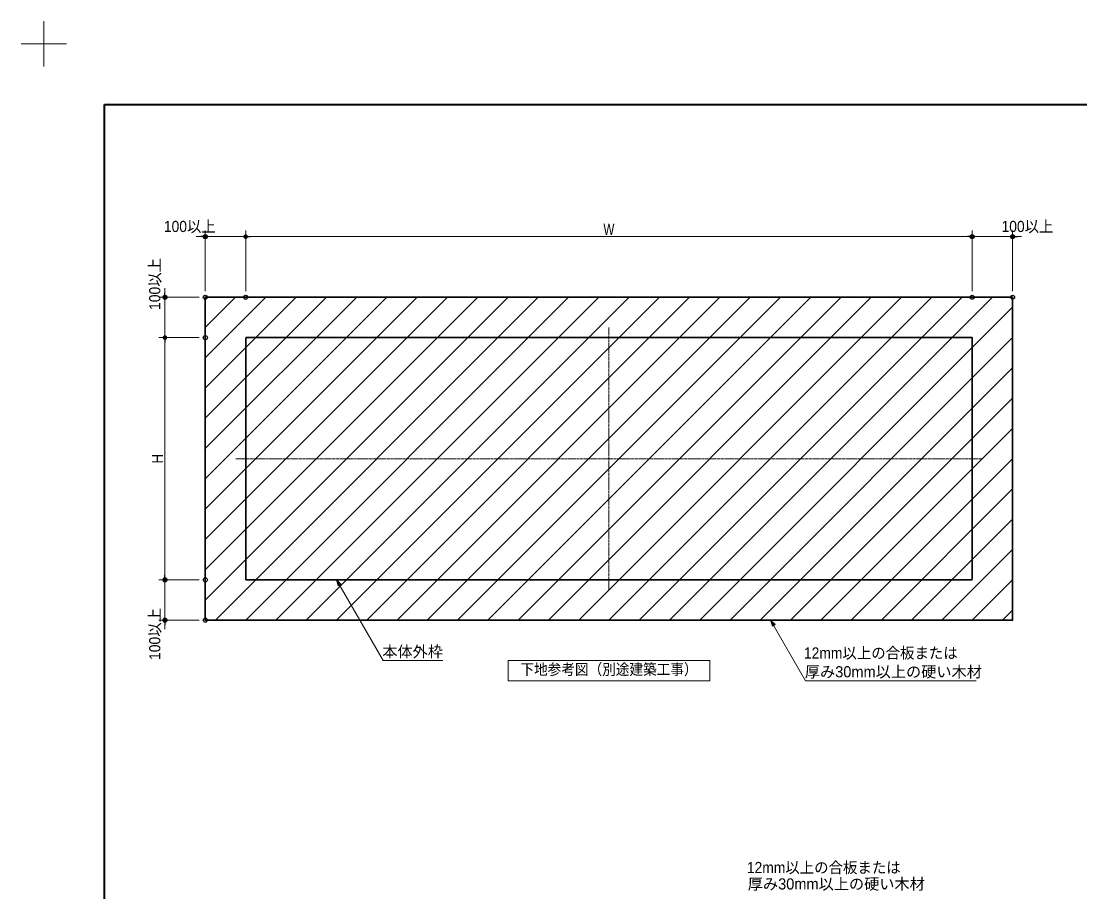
# Model space of a CAD drawing. Units: millimetres, scale not verified. Extents: x -4547 to 4547, y -2284 to 2284.
# Drawn here: x -4547 to -1924, y 127 to 2284 of the extents above; entities that cross this region are included whole.
import ezdxf
from ezdxf.enums import TextEntityAlignment as Align

# ---------------------------------------------------------------- set-up
doc = ezdxf.new("R2010")
doc.units = ezdxf.units.MM
doc.header["$LTSCALE"] = 20
doc.header["$PDMODE"] = 32
doc.header["$PDSIZE"] = 10
doc.linetypes.add('USER3', pattern=[9.172222, 5.997222, -1.058333, 1.058333, -1.058333])
doc.linetypes.add('USER4', pattern=[1.7, 1, -0.7])
for name, color, linetype, lineweight in [('0-0_1図面枠', 7, 'Continuous', 20), ('0-1_3一般', 7, 'Continuous', 15), ('0-2_2寸法-2', 7, 'Continuous', 15), ('0-3_0', 7, 'Continuous', 25), ('0-5_2寸法-1', 7, 'Continuous', 15), ('0-6_2寸法-3', 7, 'Continuous', 15)]:
    doc.layers.add(name, color=color, linetype=linetype, lineweight=lineweight)
doc.layers.add('0-4_Defpoints', color=7, linetype='Continuous')
doc.styles.add('ＭＳ Ｐゴシック', font='')
doc.styles.get('ＭＳ Ｐゴシック').set_extended_font_data('MS PGothic')

# ---------------------------------------------------------------- blocks, each defined once
blk = doc.blocks.new('グループ-69')
at = {"layer": '0-1_3一般', "linetype": 'USER3'}
for p, q in [((-35000, 17500), (-35000, 30500)), ((-16500, 24000), (-53500, 24000))]:
    blk.add_line(p, q, dxfattribs=at)
at = {"layer": '0-1_3一般', "linetype": 'USER4', "lineweight": 30}
blk.add_lwpolyline([(-53000, 30000), (-17000, 30000), (-17000, 18000), (-53000, 18000)], close=True, dxfattribs=at)
blk = doc.blocks.new('_Dot')
at = {"layer": '0-3_0'}
blk.add_line((-10, 0), (-20, 0), dxfattribs=at)
for points in [[(0, 0), (-10, 0), (-9.92, 1.25)], [(0, 0), (-9.92, -1.25), (-10, 0)], [(0, 0), (-9.92, 1.25), (-9.69, 2.49)], [(0, 0), (-9.69, -2.49), (-9.92, -1.25)], [(0, 0), (-9.69, 2.49), (-9.3, 3.68)], [(0, 0), (-9.3, -3.68), (-9.69, -2.49)], [(0, 0), (-9.3, 3.68), (-8.76, 4.82)], [(0, 0), (-8.76, -4.82), (-9.3, -3.68)], [(0, 0), (-8.76, 4.82), (-8.09, 5.88)], [(0, 0), (-8.09, -5.88), (-8.76, -4.82)], [(0, 0), (-8.09, 5.88), (-7.29, 6.85)], [(0, 0), (-7.29, -6.85), (-8.09, -5.88)], [(0, 0), (-7.29, 6.85), (-6.37, 7.71)], [(0, 0), (-6.37, -7.71), (-7.29, -6.85)], [(0, 0), (-6.37, 7.71), (-5.36, 8.44)], [(0, 0), (-5.36, -8.44), (-6.37, -7.71)], [(0, 0), (-5.36, 8.44), (-4.26, 9.05)], [(0, 0), (-4.26, -9.05), (-5.36, -8.44)], [(0, 0), (-4.26, 9.05), (-3.09, 9.51)], [(0, 0), (-3.09, -9.51), (-4.26, -9.05)], [(0, 0), (-3.09, 9.51), (-1.87, 9.82)], [(0, 0), (-1.87, -9.82), (-3.09, -9.51)], [(0, 0), (-1.87, 9.82), (-0.63, 9.98)], [(0, 0), (-0.63, -9.98), (-1.87, -9.82)], [(0, 0), (-0.63, 9.98), (0.63, 9.98)], [(0, 0), (0.63, -9.98), (-0.63, -9.98)], [(0, 0), (0.63, 9.98), (1.87, 9.82)], [(0, 0), (1.87, 9.82), (3.09, 9.51)], [(0, 0), (3.09, 9.51), (4.26, 9.05)], [(0, 0), (4.26, 9.05), (5.36, 8.44)], [(0, 0), (5.36, 8.44), (6.37, 7.71)], [(0, 0), (6.37, 7.71), (7.29, 6.85)], [(0, 0), (7.29, 6.85), (8.09, 5.88)], [(0, 0), (8.09, 5.88), (8.76, 4.82)], [(0, 0), (8.76, 4.82), (9.3, 3.68)], [(0, 0), (9.3, 3.68), (9.69, 2.49)], [(0, 0), (9.69, 2.49), (9.92, 1.25)], [(0, 0), (9.92, 1.25), (10, 0)], [(0, 0), (1.87, -9.82), (0.63, -9.98)], [(0, 0), (3.09, -9.51), (1.87, -9.82)], [(0, 0), (4.26, -9.05), (3.09, -9.51)], [(0, 0), (5.36, -8.44), (4.26, -9.05)], [(0, 0), (6.37, -7.71), (5.36, -8.44)], [(0, 0), (7.29, -6.85), (6.37, -7.71)], [(0, 0), (8.09, -5.88), (7.29, -6.85)], [(0, 0), (8.76, -4.82), (8.09, -5.88)], [(0, 0), (9.3, -3.68), (8.76, -4.82)], [(0, 0), (9.69, -2.49), (9.3, -3.68)], [(0, 0), (9.92, -1.25), (9.69, -2.49)], [(0, 0), (10, 0), (9.92, -1.25)]]:
    blk.add_solid(points, dxfattribs=at)
blk = doc.blocks.new('グループ')
at = {"layer": '0-0_1図面枠', "lineweight": 15}
for p, q in [((-63000, 43425), (-63000, 45675)), ((-64125, 44550), (-61875, 44550))]:
    blk.add_line(p, q, dxfattribs=at)
blk = doc.blocks.new('グループ-2')
at = {"layer": '0-0_1図面枠', "lineweight": 35}
blk.add_lwpolyline([(-60000, 41550), (60000, 41550), (60000, -41550), (-60000, -41550)], close=True, dxfattribs=at)

msp = doc.modelspace()

# ---------------------------------------------------------------- linework, layer by layer
at = {"layer": '0-1_3一般'}
for p, q in [((-4090.63, 1525), (-4015.63, 1600)), ((-4090.63, 1450), (-3940.63, 1600)), ((-4090.63, 1375), (-3865.63, 1600)), ((-4090.63, 1300), (-3790.63, 1600)), ((-4090.63, 1225), (-3715.63, 1600)), ((-4090.63, 1150), (-3640.63, 1600)), ((-4090.63, 1075), (-3565.63, 1600)), ((-4090.63, 1000), (-3490.63, 1600)), ((-4090.63, 925), (-3415.63, 1600)), ((-4090.63, 850), (-3340.63, 1600)), ((-4065.63, 800), (-3265.63, 1600)), ((-3990.63, 800), (-3190.63, 1600)), ((-3915.63, 800), (-3115.63, 1600)), ((-3840.63, 800), (-3040.63, 1600)), ((-3765.63, 800), (-2965.63, 1600)), ((-3690.63, 800), (-2890.63, 1600)), ((-3615.63, 800), (-2815.63, 1600)), ((-3540.63, 800), (-2740.63, 1600)), ((-3465.63, 800), (-2665.63, 1600)), ((-3390.63, 800), (-2590.63, 1600)), ((-3315.63, 800), (-2515.63, 1600)), ((-3240.63, 800), (-2440.63, 1600)), ((-3165.63, 800), (-2365.63, 1600)), ((-3090.63, 800), (-2290.63, 1600)), ((-3015.63, 800), (-2215.63, 1600)), ((-2940.63, 800), (-2140.63, 1600)), ((-2865.63, 800), (-2090.63, 1575)), ((-2790.63, 800), (-2090.63, 1500)), ((-2715.63, 800), (-2090.63, 1425)), ((-2640.63, 800), (-2090.63, 1350)), ((-2565.63, 800), (-2090.63, 1275)), ((-2490.63, 800), (-2090.63, 1200)), ((-2415.63, 800), (-2090.63, 1125)), ((-2340.63, 800), (-2090.63, 1050)), ((-2265.63, 800), (-2090.63, 975)), ((-2190.63, 800), (-2090.63, 900)), ((-2115.63, 800), (-2090.63, 825))]:
    msp.add_line(p, q, dxfattribs=at)
at = {"layer": '0-1_3一般', "lineweight": 30}
msp.add_lwpolyline([(-4090.63, 1600), (-2090.63, 1600), (-2090.63, 800), (-4090.63, 800)], close=True, dxfattribs=at)
at = {"layer": '0-2_2寸法-2'}
for p, q in [((-4090.63, 1615), (-4090.63, 1765)), ((-3990.63, 1615), (-3990.63, 1765)), ((-2190.63, 1615), (-2190.63, 1765)), ((-2090.63, 1615), (-2090.63, 1765)), ((-4101.88, 1750), (-4113.14, 1750)), ((-3990.63, 1750), (-4090.63, 1750)), ((-3979.37, 1750), (-3968.11, 1750)), ((-2201.88, 1750), (-2213.14, 1750)), ((-2190.63, 1750), (-2090.63, 1750)), ((-2079.37, 1750), (-2068.11, 1750)), ((-4105.63, 1600), (-4205.63, 1600)), ((-4190.63, 1611.26), (-4190.63, 1622.51)), ((-4190.63, 1500), (-4190.63, 1600)), ((-4105.63, 1500), (-4205.63, 1500)), ((-4190.63, 1488.74), (-4190.63, 1477.49)), ((-4190.63, 911.26), (-4190.63, 922.51)), ((-4105.63, 900), (-4205.63, 900)), ((-4190.63, 900), (-4190.63, 800)), ((-4105.63, 800), (-4205.63, 800)), ((-4190.63, 788.74), (-4190.63, 777.49))]:
    msp.add_line(p, q, dxfattribs=at)
at = {"layer": '0-4_Defpoints'}
for p in [(-4090.63, 1750), (-2190.63, 1750), (-2090.63, 1750), (-4190.63, 1600), (-4090.63, 1600), (-3990.63, 1600), (-2190.63, 1600), (-2190.63, 1600), (-2090.63, 1600), (-4090.63, 1500), (-4190.63, 900), (-4090.63, 900), (-4190.63, 800), (-4090.63, 800)]:
    msp.add_point(p, dxfattribs=at)
at = {"layer": '0-5_2寸法-1'}
for p, q in [((-3990.63, 1615), (-3990.63, 1765)), ((-2190.63, 1615), (-2190.63, 1765)), ((-3979.37, 1750), (-2201.88, 1750)), ((-4105.63, 1500), (-4205.63, 1500)), ((-4190.63, 1488.74), (-4190.63, 911.26)), ((-4105.63, 900), (-4205.63, 900))]:
    msp.add_line(p, q, dxfattribs=at)
at = {"layer": '0-6_2寸法-3'}
for points in [[(-3502.24, 700), (-3650.4, 700), (-3765.88, 900)], [(-2180.73, 650), (-2603.52, 650), (-2690.13, 800)]]:
    msp.add_lwpolyline(points, dxfattribs=at)
at = {"layer": '0-6_2寸法-3', "lineweight": 5}
for points in [[(-3761.53, 884.84), (-3765.88, 900), (-3754.53, 889.05)], [(-2685.78, 784.84), (-2690.13, 800), (-2678.78, 789.05)]]:
    msp.add_lwpolyline(points, close=True, dxfattribs=at)
at = {"layer": '0-6_2寸法-3'}
msp.add_lwpolyline([(-3340.63, 700), (-2840.63, 700), (-2840.63, 650), (-3340.63, 650)], close=True, dxfattribs=at)
for points in [[(-3761.53, 884.84), (-3754.53, 889.05), (-3765.88, 900)], [(-2685.78, 784.84), (-2678.78, 789.05), (-2690.13, 800)]]:
    msp.add_solid(points, dxfattribs=at)

# ---------------------------------------------------------------- block references
at = {"layer": '0-0_1図面枠', "xscale": 0.05, "yscale": 0.05}
msp.add_blockref('グループ-2', (-1340.63, 0), dxfattribs=at)
at = {"layer": '0-1_3一般', "xscale": 0.05, "yscale": 0.05}
msp.add_blockref('グループ-69', (-1340.63, 0), dxfattribs=at)
at = {"layer": '0-2_2寸法-2', "xscale": 0.5627563, "yscale": 0.5627563}
for p in [(-4090.63, 1750), (-2190.63, 1750)]:
    msp.add_blockref('_Dot', p, dxfattribs=at)
for p, rotation in [((-3990.63, 1750), 180), ((-2090.63, 1750), 180), ((-4190.63, 1600), 270), ((-4190.63, 1500), 90), ((-4190.63, 900), 270), ((-4190.63, 800), 90)]:
    msp.add_blockref('_Dot', p, dxfattribs=dict(at, rotation=rotation))
at = {"layer": '0-4_Defpoints', "xscale": 0.05, "yscale": 0.05}
msp.add_blockref('グループ', (-1340.63, 0), dxfattribs=at)
at = {"layer": '0-5_2寸法-1', "xscale": 0.5627563, "yscale": 0.5627563}
for p, rotation in [((-3990.63, 1750), 180), ((-4190.63, 1500), 90), ((-4190.63, 900), 270)]:
    msp.add_blockref('_Dot', p, dxfattribs=dict(at, rotation=rotation))
msp.add_blockref('_Dot', (-2190.63, 1750), dxfattribs=at)

# ---------------------------------------------------------------- texts
at = {"layer": '0-2_2寸法-2', "style": 'ＭＳ Ｐゴシック', "width": 0.95}
for p in [(-4193.23, 1753.23), (-2117.84, 1753.23)]:
    msp.add_text('100以上', height=27.57, dxfattribs=at).set_placement(p, align=Align.BOTTOM_LEFT)
for p in [(-4193.85, 1568.59), (-4193.85, 701.59)]:
    msp.add_text('100以上', height=27.57, rotation=90, dxfattribs=at).set_placement(p, align=Align.BOTTOM_LEFT)
at = {"layer": '0-5_2寸法-1', "style": 'ＭＳ Ｐゴシック', "width": 0.8}
msp.add_text('W', height=27.51, dxfattribs=at).set_placement((-3104.31, 1746.21), align=Align.BOTTOM_LEFT)
at = {"layer": '0-5_2寸法-1', "style": 'ＭＳ Ｐゴシック', "width": 0.9}
msp.add_text('H', height=27.51, rotation=90, dxfattribs=at).set_placement((-4186.83, 1188.19), align=Align.BOTTOM_LEFT)
at = {"layer": '0-6_2寸法-3', "style": 'ＭＳ Ｐゴシック'}
for s, p in [('本体外枠', (-3652.13, 700.03)), ('厚み30mm以上の硬い木材', (-2605.25, 650.16)), ('厚み30mm以上の硬い木材', (-2746.65, 124.66))]:
    msp.add_text(s, height=27.57, dxfattribs=at).set_placement(p, align=Align.BOTTOM_LEFT)
for s, height, width, p in [('12mm以上の合板または', 27.57, 0.95, (-2607.4, 696.72)), ('下地参考図（別途建築工事）', 27.51, 0.9, (-3309.93, 656.24)), ('12mm以上の合板または', 27.57, 0.95, (-2748.81, 165.33))]:
    msp.add_text(s, height=height, dxfattribs=dict(at, width=width)).set_placement(p, align=Align.BOTTOM_LEFT)

doc.saveas('drawing.dxf')
